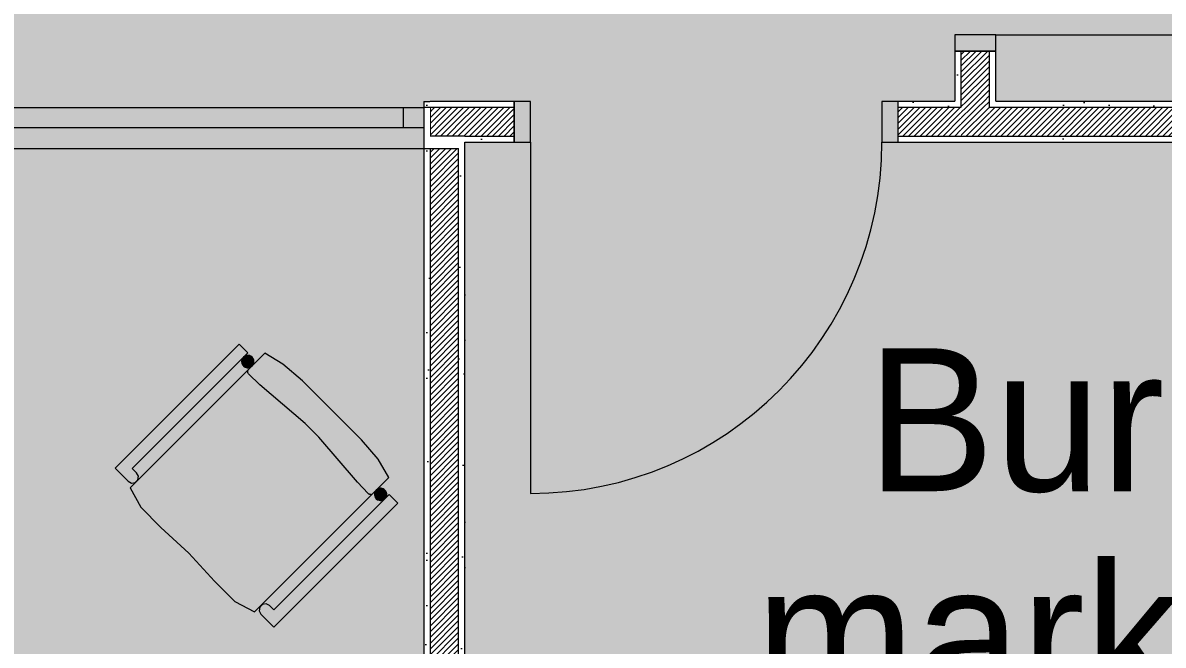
# Model space of a CAD drawing. Header units: millimetres. Extents: x 141848 to 1648660, y -465012 to -151356.
# Drawn here: x 237564 to 240356, y -259190 to -257666 of the extents above; entities that cross this region are included whole.
import ezdxf

# ---------------------------------------------------------------- set-up
doc = ezdxf.new("R2010")
doc.units = ezdxf.units.MM
doc.header["$MEASUREMENT"] = 0
doc.linetypes.add('Wipeout_Contour', pattern=[1000, 0, -1000])
for name, color, linetype in [('Cotations - 1_100', 7, 'Continuous'), ('Fenêtres ARCHICAD', 7, 'Continuous'), ('Hachure', 7, 'Continuous'), ('Portes ARCHICAD', 7, 'Continuous'), ('Sols_ Dalles', 7, 'Continuous'), ('Structure - Murs extérieurs', 7, 'Continuous')]:
    doc.layers.add(name, color=color, linetype=linetype)
doc.styles.add('STYLE_GENERE_1', font='')
doc.styles.add('STYLE_GENERE_2', font='')
doc.styles.get('STYLE_GENERE_1').set_extended_font_data('Agency FB')
doc.styles.get('STYLE_GENERE_2').set_extended_font_data('Arial')
doc.dimstyles.new('STYLE_GENERE__1', dxfattribs={"dimtxt": 175, "dimasz": 190, "dimexe": 0.18, "dimexo": 0.0625, "dimgap": 0, "dimtad": 1, "dimlfac": 0.001, "dimzin": 0, "dimdsep": 46, "dimtxsty": 'STYLE_GENERE_2', "dimblk": 'ARROWHEAD_6', "dimblk1": 'ARROWHEAD_6', "dimblk2": 'ARROWHEAD_6', "dimcen": 0.09, "dimse1": 1, "dimse2": 1, "dimclrd": 7, "dimclre": 7, "dimclrt": 7, "dimazin": 0, "dimtfac": 1, "dimtdec": 4, "dimtmove": 0, "dimatfit": 3, "dimfxl": 0, "dimtolj": 1, "dimtzin": 0, "dimarcsym": 0})
pattern_1 = [(45, (0, 0), (-7.0710678, 7.0710678), [])]
pattern_2 = [(45, (0, 175), (-55.684659, 55.684659), [0, -52.5, 0, -78.75]), (110, (175, 175), (74.000794, 26.934086), [0, -38.5, 0, -66.5])]

# ---------------------------------------------------------------- blocks, each defined once
blk = doc.blocks.new('Dalle_16_2', base_point=(219225.5, -253415.6))
at = {"layer": 'Sols_ Dalles', "linetype": 'Continuous', "lineweight": 0, "true_color": 0x3f3f3f}
blk.add_hatch(color=250, dxfattribs=at).paths.add_polyline_path([(219225.5, -253415.6), (219225.5, -261165.6), (244226, -261165.6), (244226, -253415.6), (236076, -253415.6), (236076, -253695.6), (236076, -256475.6), (224561, -256475.6), (224561, -254581.9), (223977.7, -254581.9), (223977.7, -253415.6)])
blk = doc.blocks.new('Dalle_27_2', base_point=(219225.5, -253415.6))
at = {"layer": 'Sols_ Dalles', "linetype": 'Continuous', "lineweight": 0, "true_color": 0x3f3f3f}
h = blk.add_hatch(color=250, dxfattribs=at)
h.paths.add_polyline_path([(219225.5, -253415.6), (219225.5, -261165.6), (244226, -261165.6), (244226, -253415.6), (229651, -253415.6), (229651, -253695.6), (229651, -256195.6), (224841, -256195.6), (224841, -253695.6), (228451, -253695.6), (228451, -253415.6)])
h.paths.add_polyline_path([(229931, -256375.6), (229931, -253695.6), (236076, -253695.6), (236076, -256375.6)], flags=0)
blk = doc.blocks.new('Porte 25_2')
at = {"layer": 'Portes ARCHICAD', "color": 7, "linetype": 'Continuous', "lineweight": 5}
for p, q in [((430, 0), (430, 860)), ((-430, 0), (-470, 0)), ((-470, 0), (-470, -100)), ((-470, 0), (-470, -15)), ((-470, 0), (-470, -15)), ((-430, -100), (-430, 0)), ((470, 0), (430, 0)), ((430, 0), (430, -100)), ((470, -100), (470, 0)), ((470, 0), (470, -15)), ((470, 0), (470, -15)), ((-470, -15), (-470, -85)), ((-470, -15), (-470, -85)), ((470, -15), (470, -85)), ((470, -15), (470, -85)), ((-470, -85), (-470, -100)), ((-470, -85), (-470, -100)), ((-470, -100), (-430, -100)), ((430, -100), (470, -100)), ((470, -85), (470, -100)), ((470, -85), (470, -100))]:
    blk.add_line(p, q, dxfattribs=at)
blk.add_arc((430, 0), 860, 90, 180, dxfattribs=at)
blk = doc.blocks.new('Mur_74_2', base_point=(239861, -257873.3))
at = {"color": 254, "linetype": 'Wipeout_Contour', "lineweight": 0, "ltscale": 1408800.142736856}
blk.add_wipeout([(239861, -257873.3), (239931, -257873.3), (239931, -257858.3), (239861, -257858.3)], dxfattribs=at).dxf.layer = 'Structure - Murs extérieurs'
at = {"layer": 'Structure - Murs extérieurs', "linetype": 'Continuous', "lineweight": 5, "true_color": 0x5f5f5f}
h = blk.add_hatch(dxfattribs=at)
h.set_pattern_fill('Briques_terre_cuite__int_94', color=251, style=0, pattern_type=2)
h.set_pattern_definition(pattern_1)
h.paths.add_polyline_path([(239861, -257873.3), (239931, -257873.3), (239931, -257858.3), (239861, -257858.3)])
at = {"color": 254, "linetype": 'Wipeout_Contour', "lineweight": 0, "ltscale": 1408482.163086703}
blk.add_wipeout([(239846, -257858.3), (239861, -257858.3), (239861, -257735.2), (239846, -257735.2)], dxfattribs=at).dxf.layer = 'Structure - Murs extérieurs'
at = {"color": 254, "linetype": 'Wipeout_Contour', "lineweight": 0, "ltscale": 1408713.782500065}
blk.add_wipeout([(239931, -257735.2), (239931, -257858.3), (239946, -257858.3), (239946, -257735.2)], dxfattribs=at).dxf.layer = 'Structure - Murs extérieurs'
at = {"layer": 'Structure - Murs extérieurs', "linetype": 'Continuous', "lineweight": 5, "true_color": 0x5f5f5f}
h = blk.add_hatch(dxfattribs=at)
h.set_pattern_fill('Enduit_0002', color=251, style=0, pattern_type=2)
h.set_pattern_definition(pattern_2)
h.paths.add_polyline_path([(239846, -257858.3), (239861, -257858.3), (239861, -257735.2), (239846, -257735.2)])
h = blk.add_hatch(dxfattribs=at)
h.set_pattern_fill('Enduit_0002', color=251, style=0, pattern_type=2)
h.set_pattern_definition(pattern_2)
h.paths.add_polyline_path([(239931, -257735.2), (239931, -257858.3), (239946, -257858.3), (239946, -257735.2)])
at = {"layer": 'Structure - Murs extérieurs', "color": 7, "linetype": 'Continuous', "lineweight": 5, "flags": 128}
for points in [[(239846, -257735.2), (239846, -257858.3)], [(239946, -257858.3), (239946, -257735.2)]]:
    blk.add_lwpolyline(points, dxfattribs=at)
at = {"color": 254, "linetype": 'Wipeout_Contour', "lineweight": 0, "ltscale": 1408597.970913411}
blk.add_wipeout([(239861, -257735.2), (239861, -257858.3), (239931, -257858.3), (239931, -257735.2)], dxfattribs=at).dxf.layer = 'Structure - Murs extérieurs'
at = {"layer": 'Structure - Murs extérieurs', "linetype": 'Continuous', "lineweight": 5, "true_color": 0x5f5f5f}
h = blk.add_hatch(dxfattribs=at)
h.set_pattern_fill('Briques_terre_cuite__int_94', color=251, style=0, pattern_type=2)
h.set_pattern_definition(pattern_1)
h.paths.add_polyline_path([(239861, -257735.2), (239861, -257858.3), (239931, -257858.3), (239931, -257735.2)])
at = {"layer": 'Structure - Murs extérieurs', "color": 7, "linetype": 'Continuous', "lineweight": 5}
for p, q in [((239861, -257735.2), (239846, -257735.2)), ((239861, -257735.2), (239861, -257858.3)), ((239931, -257735.2), (239861, -257735.2)), ((239931, -257858.3), (239931, -257735.2)), ((239946, -257735.2), (239931, -257735.2)), ((239861, -257858.3), (239861, -257873.3)), ((239931, -257873.3), (239931, -257858.3))]:
    blk.add_line(p, q, dxfattribs=at)
at = {"layer": 'Portes ARCHICAD', "color": 7, "linetype": 'Continuous', "lineweight": 5, "zscale": 1000, "rotation": 270}
blk.add_blockref('Porte 25_2', (239946, -257265.2), dxfattribs=at)
blk = doc.blocks.new('Mur_76_2', base_point=(238561, -261165.6))
at = {"color": 254, "linetype": 'Wipeout_Contour', "lineweight": 0, "ltscale": 1053859.836539459}
blk.add_wipeout([(238561, -257858.3), (238546, -257858.3), (238561, -257873.3)], dxfattribs=at).dxf.layer = 'Structure - Murs extérieurs'
at = {"color": 254, "linetype": 'Wipeout_Contour', "lineweight": 0, "ltscale": 1054220.188647456}
blk.add_wipeout([(238646, -257943.3), (238631, -257943.3), (238646, -257958.3)], dxfattribs=at).dxf.layer = 'Structure - Murs extérieurs'
at = {"color": 254, "linetype": 'Wipeout_Contour', "lineweight": 0, "ltscale": 1409751.104208136}
blk.add_wipeout([(238546, -257973.3), (238546, -260885.6), (238561, -260885.6), (238561, -257973.3)], dxfattribs=at).dxf.layer = 'Structure - Murs extérieurs'
at = {"layer": 'Structure - Murs extérieurs', "linetype": 'Continuous', "lineweight": 5, "true_color": 0x5f5f5f}
h = blk.add_hatch(dxfattribs=at)
h.set_pattern_fill('Enduit_0002', color=251, style=0, pattern_type=2)
h.set_pattern_definition(pattern_2)
h.paths.add_polyline_path([(238561, -257858.3), (238546, -257858.3), (238561, -257873.3)])
h = blk.add_hatch(dxfattribs=at)
h.set_pattern_fill('Enduit_0002', color=251, style=0, pattern_type=2)
h.set_pattern_definition(pattern_2)
h.paths.add_polyline_path([(238646, -257943.3), (238631, -257943.3), (238646, -257958.3)])
h = blk.add_hatch(dxfattribs=at)
h.set_pattern_fill('Enduit_0002', color=251, style=0, pattern_type=2)
h.set_pattern_definition(pattern_2)
h.paths.add_polyline_path([(238546, -257973.3), (238546, -260885.6), (238561, -260885.6), (238561, -257973.3)])
at = {"layer": 'Structure - Murs extérieurs', "color": 7, "linetype": 'Continuous', "lineweight": 5, "flags": 128}
blk.add_lwpolyline([(238546, -257973.3), (238546, -260885.6)], dxfattribs=at)
at = {"color": 254, "linetype": 'Wipeout_Contour', "lineweight": 0, "ltscale": 1054038.504410022}
blk.add_wipeout([(238631, -257873.3), (238561, -257873.3), (238631, -257943.3)], dxfattribs=at).dxf.layer = 'Structure - Murs extérieurs'
at = {"layer": 'Structure - Murs extérieurs', "linetype": 'Continuous', "lineweight": 5, "true_color": 0x5f5f5f}
h = blk.add_hatch(dxfattribs=at)
h.set_pattern_fill('Briques_terre_cuite__int_94', color=251, style=0, pattern_type=2)
h.set_pattern_definition(pattern_1)
h.paths.add_polyline_path([(238631, -257873.3), (238561, -257873.3), (238631, -257943.3)])
at = {"color": 254, "linetype": 'Wipeout_Contour', "lineweight": 0, "ltscale": 1053862.074319253}
blk.add_wipeout([(238561, -257873.3), (238546, -257858.3), (238546, -257873.3)], dxfattribs=at).dxf.layer = 'Structure - Murs extérieurs'
at = {"color": 254, "linetype": 'Wipeout_Contour', "lineweight": 0, "ltscale": 1054222.426146106}
blk.add_wipeout([(238646, -257958.3), (238631, -257943.3), (238631, -257958.3)], dxfattribs=at).dxf.layer = 'Structure - Murs extérieurs'
at = {"layer": 'Structure - Murs extérieurs', "linetype": 'Continuous', "lineweight": 5, "true_color": 0x5f5f5f}
h = blk.add_hatch(dxfattribs=at)
h.set_pattern_fill('Enduit_0002', color=251, style=0, pattern_type=2)
h.set_pattern_definition(pattern_2)
h.paths.add_polyline_path([(238561, -257873.3), (238546, -257858.3), (238546, -257873.3)])
h = blk.add_hatch(dxfattribs=at)
h.set_pattern_fill('Enduit_0002', color=251, style=0, pattern_type=2)
h.set_pattern_definition(pattern_2)
h.paths.add_polyline_path([(238646, -257958.3), (238631, -257943.3), (238631, -257958.3)])
at = {"layer": 'Structure - Murs extérieurs', "color": 7, "linetype": 'Continuous', "lineweight": 5, "flags": 128}
for points in [[(238546, -257858.3), (238561, -257858.3)], [(238546, -257858.3), (238546, -257873.3)]]:
    blk.add_lwpolyline(points, dxfattribs=at)
at = {"color": 254, "linetype": 'Wipeout_Contour', "lineweight": 0, "ltscale": 1054043.765194683}
blk.add_wipeout([(238631, -257943.3), (238561, -257873.3), (238561, -257943.3)], dxfattribs=at).dxf.layer = 'Structure - Murs extérieurs'
at = {"color": 254, "linetype": 'Wipeout_Contour', "lineweight": 0, "ltscale": 1409959.241258162}
blk.add_wipeout([(238631, -257958.3), (238631, -260885.6), (238646, -260885.6), (238646, -257958.3)], dxfattribs=at).dxf.layer = 'Structure - Murs extérieurs'
at = {"layer": 'Structure - Murs extérieurs', "linetype": 'Continuous', "lineweight": 5, "true_color": 0x5f5f5f}
h = blk.add_hatch(dxfattribs=at)
h.set_pattern_fill('Briques_terre_cuite__int_94', color=251, style=0, pattern_type=2)
h.set_pattern_definition(pattern_1)
h.paths.add_polyline_path([(238631, -257943.3), (238561, -257873.3), (238561, -257943.3)])
h = blk.add_hatch(dxfattribs=at)
h.set_pattern_fill('Enduit_0002', color=251, style=0, pattern_type=2)
h.set_pattern_definition(pattern_2)
h.paths.add_polyline_path([(238631, -257958.3), (238631, -260885.6), (238646, -260885.6), (238646, -257958.3)])
at = {"layer": 'Structure - Murs extérieurs', "color": 7, "linetype": 'Continuous', "lineweight": 5}
for p, q in [((238561, -257873.3), (238546, -257873.3)), ((238631, -257873.3), (238561, -257873.3)), ((238561, -257873.3), (238561, -257943.3)), ((238631, -257943.3), (238561, -257943.3)), ((238646, -257943.3), (238631, -257943.3))]:
    blk.add_line(p, q, dxfattribs=at)
at = {"layer": 'Structure - Murs extérieurs', "color": 7, "linetype": 'Continuous', "lineweight": 5, "flags": 128}
blk.add_lwpolyline([(238646, -260885.6), (238646, -257958.3)], dxfattribs=at)
at = {"color": 254, "linetype": 'Wipeout_Contour', "lineweight": 0, "ltscale": 1409866.181902506}
blk.add_wipeout([(238561, -257973.3), (238561, -260885.6), (238631, -260885.6), (238631, -257973.3)], dxfattribs=at).dxf.layer = 'Structure - Murs extérieurs'
at = {"layer": 'Structure - Murs extérieurs', "linetype": 'Continuous', "lineweight": 5, "true_color": 0x5f5f5f}
h = blk.add_hatch(dxfattribs=at)
h.set_pattern_fill('Briques_terre_cuite__int_94', color=251, style=0, pattern_type=2)
h.set_pattern_definition(pattern_1)
h.paths.add_polyline_path([(238561, -257973.3), (238561, -260885.6), (238631, -260885.6), (238631, -257973.3)])
at = {"layer": 'Structure - Murs extérieurs', "color": 7, "linetype": 'Continuous', "lineweight": 5}
for p, q in [((238546, -257973.3), (238561, -257973.3)), ((238561, -257973.3), (238631, -257973.3)), ((238561, -257973.3), (238561, -260885.6)), ((238631, -260885.6), (238631, -257973.3))]:
    blk.add_line(p, q, dxfattribs=at)
blk = doc.blocks.new('Fenêtre 25_5')
at = {"layer": 'Fenêtres ARCHICAD', "color": 7, "linetype": 'Continuous', "lineweight": 5}
for p, q in [((-2297.6, 0), (2297.6, 0)), ((-2247.6, 0), (2247.6, 0)), ((2247.6, -50), (2247.6, 0)), ((2247.6, 0), (2297.6, 0)), ((2297.6, 0), (2297.6, -50)), ((2297.6, 0), (2297.6, -50)), ((2247.6, -50), (-2247.6, -50)), ((2297.6, -50), (2247.6, -50)), ((2297.6, -50), (2297.6, -100)), ((-2297.6, -100), (2297.6, -100))]:
    blk.add_line(p, q, dxfattribs=at)
blk = doc.blocks.new('Mur_83_2', base_point=(232861, -257973.3))
at = {"color": 254, "linetype": 'Wipeout_Contour', "lineweight": 0, "ltscale": 1405316.789738162}
blk.add_wipeout([(238561, -257973.3), (238561, -257873.3), (238546, -257873.3), (238546, -257973.3)], dxfattribs=at).dxf.layer = 'Structure - Murs extérieurs'
at = {"layer": 'Structure - Murs extérieurs', "color": 7, "linetype": 'Continuous', "lineweight": 5}
for p, q in [((238561, -257873.3), (238546, -257873.3)), ((238546, -257873.3), (238546, -257923.3)), ((238546, -257923.3), (238546, -257973.3))]:
    blk.add_line(p, q, dxfattribs=at)
at = {"layer": 'Fenêtres ARCHICAD', "color": 7, "linetype": 'Continuous', "lineweight": 5, "zscale": 1000}
blk.add_blockref('Fenêtre 25_5', (236248.4, -257873.3), dxfattribs=at)
at = {"color": 254, "linetype": 'Wipeout_Contour', "lineweight": 0, "ltscale": 1405534.997119964}
blk.add_wipeout([(238631, -257973.3), (238631, -257943.3), (238561, -257943.3), (238561, -257973.3)], dxfattribs=at).dxf.layer = 'Structure - Murs extérieurs'
at = {"layer": 'Structure - Murs extérieurs', "color": 7, "linetype": 'Continuous', "lineweight": 5}
for p, q in [((238631, -257943.3), (238561, -257943.3)), ((238546, -257973.3), (238561, -257973.3)), ((238561, -257973.3), (238631, -257973.3))]:
    blk.add_line(p, q, dxfattribs=at)
blk = doc.blocks.new('Mur_85_2', base_point=(238561, -257873.3))
at = {"color": 254, "linetype": 'Wipeout_Contour', "lineweight": 0, "ltscale": 1405448.705371477}
blk.add_wipeout([(238561, -257858.3), (238561, -257873.3), (238767.4, -257873.3), (238767.4, -257858.3)], dxfattribs=at).dxf.layer = 'Structure - Murs extérieurs'
at = {"color": 254, "linetype": 'Wipeout_Contour', "lineweight": 0, "ltscale": 1408684.351523113}
blk.add_wipeout([(239846, -257873.3), (239861, -257873.3), (239861, -257858.3), (239846, -257858.3)], dxfattribs=at).dxf.layer = 'Structure - Murs extérieurs'
at = {"color": 254, "linetype": 'Wipeout_Contour', "lineweight": 0, "ltscale": 1414410.231899061}
blk.add_wipeout([(239946, -257873.3), (243946, -257873.3), (243946, -257858.3), (239946, -257858.3)], dxfattribs=at).dxf.layer = 'Structure - Murs extérieurs'
at = {"color": 254, "linetype": 'Wipeout_Contour', "lineweight": 0, "ltscale": 1405813.688145298}
blk.add_wipeout([(238767.4, -257943.3), (238646, -257943.3), (238646, -257958.3), (238767.4, -257958.3)], dxfattribs=at).dxf.layer = 'Structure - Murs extérieurs'
at = {"color": 254, "linetype": 'Wipeout_Contour', "lineweight": 0, "ltscale": 1414333.266618746}
blk.add_wipeout([(243946, -257943.3), (239707.4, -257943.3), (239707.4, -257958.3), (243946, -257958.3)], dxfattribs=at).dxf.layer = 'Structure - Murs extérieurs'
at = {"layer": 'Structure - Murs extérieurs', "linetype": 'Continuous', "lineweight": 5, "true_color": 0x5f5f5f}
h = blk.add_hatch(dxfattribs=at)
h.set_pattern_fill('Enduit_0002', color=251, style=0, pattern_type=2)
h.set_pattern_definition(pattern_2)
h.paths.add_polyline_path([(238561, -257858.3), (238561, -257873.3), (238767.4, -257873.3), (238767.4, -257858.3)])
h = blk.add_hatch(dxfattribs=at)
h.set_pattern_fill('Enduit_0002', color=251, style=0, pattern_type=2)
h.set_pattern_definition(pattern_2)
h.paths.add_polyline_path([(239846, -257873.3), (239861, -257873.3), (239861, -257858.3), (239846, -257858.3)])
h = blk.add_hatch(dxfattribs=at)
h.set_pattern_fill('Enduit_0002', color=251, style=0, pattern_type=2)
h.set_pattern_definition(pattern_2)
h.paths.add_polyline_path([(239946, -257873.3), (243946, -257873.3), (243946, -257858.3), (239946, -257858.3)])
h = blk.add_hatch(dxfattribs=at)
h.set_pattern_fill('Enduit_0002', color=251, style=0, pattern_type=2)
h.set_pattern_definition(pattern_2)
h.paths.add_polyline_path([(238767.4, -257943.3), (238646, -257943.3), (238646, -257958.3), (238767.4, -257958.3)])
h = blk.add_hatch(dxfattribs=at)
h.set_pattern_fill('Enduit_0002', color=251, style=0, pattern_type=2)
h.set_pattern_definition(pattern_2)
h.paths.add_polyline_path([(243946, -257943.3), (239707.4, -257943.3), (239707.4, -257958.3), (243946, -257958.3)])
at = {"layer": 'Structure - Murs extérieurs', "color": 7, "linetype": 'Continuous', "lineweight": 5, "flags": 128}
for points in [[(238767.4, -257858.3), (238561, -257858.3)], [(238646, -257958.3), (238767.4, -257958.3)], [(239707.4, -257958.3), (243946, -257958.3)]]:
    blk.add_lwpolyline(points, dxfattribs=at)
at = {"color": 254, "linetype": 'Wipeout_Contour', "lineweight": 0, "ltscale": 1408475.154816396}
blk.add_wipeout([(239707.4, -257858.3), (239707.4, -257873.3), (239846, -257873.3), (239846, -257858.3)], dxfattribs=at).dxf.layer = 'Structure - Murs extérieurs'
at = {"color": 254, "linetype": 'Wipeout_Contour', "lineweight": 0, "ltscale": 1408915.937675986}
blk.add_wipeout([(239931, -257873.3), (239946, -257873.3), (239946, -257858.3), (239931, -257858.3)], dxfattribs=at).dxf.layer = 'Structure - Murs extérieurs'
at = {"color": 254, "linetype": 'Wipeout_Contour', "lineweight": 0, "ltscale": 1405668.549218551}
blk.add_wipeout([(238631, -257943.3), (238767.4, -257943.3), (238767.4, -257873.3), (238631, -257873.3)], dxfattribs=at).dxf.layer = 'Structure - Murs extérieurs'
at = {"layer": 'Structure - Murs extérieurs', "linetype": 'Continuous', "lineweight": 5, "true_color": 0x5f5f5f}
h = blk.add_hatch(dxfattribs=at)
h.set_pattern_fill('Enduit_0002', color=251, style=0, pattern_type=2)
h.set_pattern_definition(pattern_2)
h.paths.add_polyline_path([(239707.4, -257858.3), (239707.4, -257873.3), (239846, -257873.3), (239846, -257858.3)])
h = blk.add_hatch(dxfattribs=at)
h.set_pattern_fill('Enduit_0002', color=251, style=0, pattern_type=2)
h.set_pattern_definition(pattern_2)
h.paths.add_polyline_path([(239931, -257873.3), (239946, -257873.3), (239946, -257858.3), (239931, -257858.3)])
h = blk.add_hatch(dxfattribs=at)
h.set_pattern_fill('Briques_terre_cuite__int_94', color=251, style=0, pattern_type=2)
h.set_pattern_definition(pattern_1)
h.paths.add_polyline_path([(238631, -257943.3), (238767.4, -257943.3), (238767.4, -257873.3), (238631, -257873.3)])
at = {"layer": 'Structure - Murs extérieurs', "color": 7, "linetype": 'Continuous', "lineweight": 5}
for p, q in [((238767.4, -257873.3), (238767.4, -257858.3)), ((238631, -257873.3), (238561, -257873.3)), ((238767.4, -257873.3), (238631, -257873.3)), ((238767.4, -257943.3), (238767.4, -257873.3)), ((238646, -257943.3), (238631, -257943.3)), ((238646, -257943.3), (238767.4, -257943.3)), ((238767.4, -257958.3), (238767.4, -257943.3))]:
    blk.add_line(p, q, dxfattribs=at)
at = {"layer": 'Structure - Murs extérieurs', "color": 7, "linetype": 'Continuous', "lineweight": 5, "flags": 128}
for points in [[(239846, -257858.3), (239707.4, -257858.3)], [(243946, -257858.3), (239946, -257858.3)]]:
    blk.add_lwpolyline(points, dxfattribs=at)
at = {"color": 254, "linetype": 'Wipeout_Contour', "lineweight": 0, "ltscale": 1414513.780556399}
blk.add_wipeout([(239931, -257943.3), (243946, -257943.3), (243946, -257873.3), (239931, -257873.3)], dxfattribs=at).dxf.layer = 'Structure - Murs extérieurs'
at = {"layer": 'Structure - Murs extérieurs', "linetype": 'Continuous', "lineweight": 5, "true_color": 0x5f5f5f}
h = blk.add_hatch(dxfattribs=at)
h.set_pattern_fill('Briques_terre_cuite__int_94', color=251, style=0, pattern_type=2)
h.set_pattern_definition(pattern_1)
h.paths.add_polyline_path([(239931, -257943.3), (243946, -257943.3), (243946, -257873.3), (239931, -257873.3)])
at = {"color": 254, "linetype": 'Wipeout_Contour', "lineweight": 0, "ltscale": 1408924.617367275}
blk.add_wipeout([(239861, -257943.3), (239931, -257943.3), (239931, -257873.3), (239861, -257873.3)], dxfattribs=at).dxf.layer = 'Structure - Murs extérieurs'
at = {"layer": 'Structure - Murs extérieurs', "linetype": 'Continuous', "lineweight": 5, "true_color": 0x5f5f5f}
h = blk.add_hatch(dxfattribs=at)
h.set_pattern_fill('Briques_terre_cuite__int_94', color=251, style=0, pattern_type=2)
h.set_pattern_definition(pattern_1)
h.paths.add_polyline_path([(239861, -257943.3), (239931, -257943.3), (239931, -257873.3), (239861, -257873.3)])
at = {"layer": 'Structure - Murs extérieurs', "color": 7, "linetype": 'Continuous', "lineweight": 5}
for p, q in [((239931, -257873.3), (239931, -257858.3)), ((243946, -257873.3), (239931, -257873.3)), ((239931, -257943.3), (243946, -257943.3))]:
    blk.add_line(p, q, dxfattribs=at)
at = {"color": 254, "linetype": 'Wipeout_Contour', "lineweight": 0, "ltscale": 1408620.088543534}
blk.add_wipeout([(239707.4, -257943.3), (239861, -257943.3), (239861, -257873.3), (239707.4, -257873.3)], dxfattribs=at).dxf.layer = 'Structure - Murs extérieurs'
at = {"layer": 'Structure - Murs extérieurs', "linetype": 'Continuous', "lineweight": 5, "true_color": 0x5f5f5f}
h = blk.add_hatch(dxfattribs=at)
h.set_pattern_fill('Briques_terre_cuite__int_94', color=251, style=0, pattern_type=2)
h.set_pattern_definition(pattern_1)
h.paths.add_polyline_path([(239707.4, -257943.3), (239861, -257943.3), (239861, -257873.3), (239707.4, -257873.3)])
at = {"layer": 'Structure - Murs extérieurs', "color": 7, "linetype": 'Continuous', "lineweight": 5}
for p, q in [((239707.4, -257873.3), (239707.4, -257858.3)), ((239861, -257858.3), (239861, -257873.3)), ((239861, -257873.3), (239707.4, -257873.3)), ((239707.4, -257943.3), (239707.4, -257873.3)), ((239707.4, -257943.3), (239861, -257943.3)), ((239707.4, -257958.3), (239707.4, -257943.3)), ((239861, -257943.3), (239931, -257943.3))]:
    blk.add_line(p, q, dxfattribs=at)
at = {"layer": 'Portes ARCHICAD', "color": 7, "linetype": 'Continuous', "lineweight": 5, "zscale": 1000, "rotation": 180}
blk.add_blockref('Porte 25_2', (239237.4, -257958.3), dxfattribs=at)
blk = doc.blocks.new('Chaise 4 25')
at = {"linetype": 'Continuous', "lineweight": 0, "true_color": 0xffffff}
for points in [[(60, 16.5), (111.9, 1.2), (182, 0.9), (275, 5.1), (368, 0.9), (438.1, 1.2), (490, 16.5), (490, 482.3), (439.7, 494.9), (377, 500), (275, 500), (173, 500), (110.3, 494.9), (60, 482.3)], [(0, 24.4), (45, 24.4), (53.8, 26.8), (59.3, 34.3), (59.3, 43.5), (53.8, 51), (45, 53.9), (30, 53.9), (30, 453.7), (0, 453.7)], [(45, 453.7), (42.4, 453.5), (39.9, 452.8), (37.5, 451.7), (35.4, 450.2), (33.5, 448.4), (32, 446.2), (30.9, 443.9), (30.2, 441.3), (30, 438.7), (30.2, 436.1), (30.9, 433.6), (32, 431.2), (33.5, 429.1), (35.4, 427.2), (37.5, 425.7), (39.9, 424.6), (42.4, 424), (45, 423.7), (47.6, 424), (50.1, 424.6), (52.5, 425.7), (54.6, 427.2), (56.5, 429.1), (58, 431.2), (59.1, 433.6), (59.8, 436.1), (60, 438.7), (59.8, 441.3), (59.1, 443.9), (58, 446.2), (56.5, 448.4), (54.6, 450.2), (52.5, 451.7), (50.1, 452.8), (47.6, 453.5)], [(505, 453.7), (502.4, 453.5), (499.9, 452.8), (497.5, 451.7), (495.4, 450.2), (493.5, 448.4), (492, 446.2), (490.9, 443.9), (490.2, 441.3), (490, 438.7), (490.2, 436.1), (490.9, 433.6), (492, 431.2), (493.5, 429.1), (495.4, 427.2), (497.5, 425.7), (499.9, 424.6), (502.4, 424), (505, 423.7), (507.6, 424), (510.1, 424.6), (512.5, 425.7), (514.6, 427.2), (516.5, 429.1), (518, 431.2), (519.1, 433.6), (519.8, 436.1), (520, 438.7), (519.8, 441.3), (519.1, 443.9), (518, 446.2), (516.5, 448.4), (514.6, 450.2), (512.5, 451.7), (510.1, 452.8), (507.6, 453.5)], [(520, 53.9), (505, 53.9), (496.2, 51), (490.7, 43.5), (490.7, 34.3), (496.2, 26.8), (505, 24.4), (550, 24.4), (550, 453.7), (520, 453.7)]]:
    blk.add_hatch(color=7, dxfattribs=at).paths.add_polyline_path(points)
at = {"color": 253, "linetype": 'Continuous', "lineweight": 5, "true_color": 0x9f9f9f}
for p, q in [((110.3, 494.9), (60, 482.3)), ((60, 482.3), (60, 16.5)), ((173, 500), (110.3, 494.9)), ((275, 500), (173, 500)), ((377, 500), (275, 500)), ((439.7, 494.9), (377, 500)), ((490, 482.3), (439.7, 494.9)), ((490, 16.5), (490, 482.3)), ((30, 453.7), (0, 453.7)), ((0, 453.7), (0, 24.4)), ((30, 53.9), (30, 453.7)), ((550, 453.7), (520, 453.7)), ((520, 453.7), (520, 53.9)), ((550, 24.4), (550, 453.7)), ((60.2, 424.7), (60, 426)), ((60.7, 423.3), (60.2, 424.7)), ((61.4, 422.1), (60.7, 423.3)), ((62.3, 421.1), (61.4, 422.1)), ((63.4, 420.2), (62.3, 421.1)), ((64.6, 419.5), (63.4, 420.2)), ((65.9, 419), (64.6, 419.5)), ((67.3, 418.7), (65.9, 419)), ((106, 419.7), (68, 418.7)), ((251.5, 430.7), (106, 419.7)), ((298.5, 430.7), (251.5, 430.7)), ((444, 419.7), (298.5, 430.7)), ((482, 418.7), (444, 419.7)), ((484.1, 419), (482.7, 418.7)), ((485.4, 419.5), (484.1, 419)), ((486.6, 420.2), (485.4, 419.5)), ((487.7, 421.1), (486.6, 420.2)), ((488.6, 422.1), (487.7, 421.1)), ((489.3, 423.3), (488.6, 422.1)), ((68, 418.7), (67.3, 418.7)), ((482.7, 418.7), (482, 418.7)), ((45, 53.9), (30, 53.9)), ((53.8, 51), (45, 53.9)), ((59.3, 43.5), (53.8, 51)), ((53.8, 26.8), (59.3, 34.3)), ((59.3, 34.3), (59.3, 43.5)), ((496.2, 51), (490.7, 43.5)), ((490.7, 43.5), (490.7, 34.3)), ((490.7, 34.3), (496.2, 26.8)), ((505, 53.9), (496.2, 51)), ((520, 53.9), (505, 53.9)), ((0, 24.4), (45, 24.4)), ((45, 24.4), (53.8, 26.8)), ((60, 16.5), (111.9, 1.2)), ((111.9, 1.2), (182, 0.9)), ((182, 0.9), (275, 5.1)), ((275, 5.1), (368, 0.9)), ((368, 0.9), (438.1, 1.2)), ((438.1, 1.2), (490, 16.5)), ((496.2, 26.8), (505, 24.4)), ((505, 24.4), (550, 24.4))]:
    blk.add_line(p, q, dxfattribs=at)
at = {"color": 253, "linetype": 'Continuous', "lineweight": 5, "true_color": 0x9f9f9f, "flags": 128}
for points in [[(60, 16.5), (111.9, 1.2), (182, 0.9), (275, 5.1), (368, 0.9), (438.1, 1.2), (490, 16.5), (490, 482.3), (439.7, 494.9), (377, 500), (275, 500), (173, 500), (110.3, 494.9), (60, 482.3)], [(0, 24.4), (45, 24.4), (53.8, 26.8), (59.3, 34.3), (59.3, 43.5), (53.8, 51), (45, 53.9), (30, 53.9), (30, 453.7), (0, 453.7)], [(45, 453.7), (42.4, 453.5), (39.9, 452.8), (37.5, 451.7), (35.4, 450.2), (33.5, 448.4), (32, 446.2), (30.9, 443.9), (30.2, 441.3), (30, 438.7), (30.2, 436.1), (30.9, 433.6), (32, 431.2), (33.5, 429.1), (35.4, 427.2), (37.5, 425.7), (39.9, 424.6), (42.4, 424), (45, 423.7), (47.6, 424), (50.1, 424.6), (52.5, 425.7), (54.6, 427.2), (56.5, 429.1), (58, 431.2), (59.1, 433.6), (59.8, 436.1), (60, 438.7), (59.8, 441.3), (59.1, 443.9), (58, 446.2), (56.5, 448.4), (54.6, 450.2), (52.5, 451.7), (50.1, 452.8), (47.6, 453.5)], [(505, 453.7), (502.4, 453.5), (499.9, 452.8), (497.5, 451.7), (495.4, 450.2), (493.5, 448.4), (492, 446.2), (490.9, 443.9), (490.2, 441.3), (490, 438.7), (490.2, 436.1), (490.9, 433.6), (492, 431.2), (493.5, 429.1), (495.4, 427.2), (497.5, 425.7), (499.9, 424.6), (502.4, 424), (505, 423.7), (507.6, 424), (510.1, 424.6), (512.5, 425.7), (514.6, 427.2), (516.5, 429.1), (518, 431.2), (519.1, 433.6), (519.8, 436.1), (520, 438.7), (519.8, 441.3), (519.1, 443.9), (518, 446.2), (516.5, 448.4), (514.6, 450.2), (512.5, 451.7), (510.1, 452.8), (507.6, 453.5)], [(520, 53.9), (505, 53.9), (496.2, 51), (490.7, 43.5), (490.7, 34.3), (496.2, 26.8), (505, 24.4), (550, 24.4), (550, 453.7), (520, 453.7)]]:
    blk.add_lwpolyline(points, close=True, dxfattribs=at)
at = {"color": 253, "linetype": 'Continuous', "lineweight": 5, "true_color": 0x9f9f9f}
for centre, start_param, end_param in [((45, 438.7), 4.712389, 7.853982), ((45, 438.7), 1.570796, 4.712389), ((505, 438.7), 4.712389, 7.853982), ((505, 438.7), 1.570796, 4.712389)]:
    blk.add_ellipse(centre, major_axis=(-15, 0), ratio=0.9996, start_param=start_param, end_param=end_param, dxfattribs=at)
blk = doc.blocks.new('*D588')
at = {"layer": 'Cotations - 1_100', "color": 7, "linetype": 'Continuous', "lineweight": 5}
for p, q in [((237413.3, -258073.3), (237213.3, -257873.3)), ((237500.8, -257973.3), (237125.8, -257973.3)), ((237313.3, -260885.6), (237313.3, -257973.3)), ((237213.3, -260785.6), (237413.3, -260985.6)), ((237500.8, -260885.6), (237125.8, -260885.6)), ((237313.3, -261035.6), (237313.3, -260885.6))]:
    blk.add_line(p, q, dxfattribs=at)
at = {"layer": 'Cotations - 1_100', "color": 7, "lineweight": 5, "char_height": 175, "attachment_point": 7, "rotation": 90, "style": 'STYLE_GENERE_2'}
for s, insert in [('\\A1;{\\pql;\\fArial|b0|i0|c0|p38;0,10}', (237278.3, -258538.9)), ('\\A1;{\\pql;\\fArial|b0|i0|c0|p38;2,91}', (237278.3, -259895))]:
    blk.add_mtext(s, dxfattribs=dict(at, insert=insert))
blk = doc.blocks.new('ARROWHEAD_6')
at = {"color": 0, "linetype": 'Continuous', "lineweight": 0}
for p, q in [((-0.5, -0.5), (0.5, 0.5)), ((0, 0), (-1, 0))]:
    blk.add_line(p, q, dxfattribs=at)
blk = doc.blocks.new('*D590')
at = {"layer": 'Cotations - 1_100', "color": 7, "linetype": 'Continuous', "lineweight": 5}
for p, q in [((237413.3, -256210.6), (237213.3, -256010.6)), ((237500.8, -256110.6), (237125.8, -256110.6)), ((237313.3, -257873.3), (237313.3, -256110.6)), ((237213.3, -257773.3), (237413.3, -257973.3)), ((237500.8, -257873.3), (237125.8, -257873.3))]:
    blk.add_line(p, q, dxfattribs=at)
at = {"layer": 'Cotations - 1_100', "color": 7, "lineweight": 5, "char_height": 175, "attachment_point": 7, "rotation": 90, "style": 'STYLE_GENERE_2'}
for s, insert in [('\\A1;{\\pql;\\fArial|b0|i0|c0|p38;0,10}', (237278.3, -256676.2)), ('\\A1;{\\pql;\\fArial|b0|i0|c0|p38;1,76}', (237278.3, -257457.5))]:
    blk.add_mtext(s, dxfattribs=dict(at, insert=insert))
blk = doc.blocks.new('*D595')
at = {"layer": 'Cotations - 1_100', "color": 7, "linetype": 'Continuous', "lineweight": 5}
for p, q in [((242216.3, -258058.3), (242016.3, -257858.3)), ((242303.8, -257958.3), (241928.8, -257958.3)), ((242116.3, -260885.6), (242116.3, -257958.3)), ((242016.3, -260785.6), (242216.3, -260985.6)), ((242303.8, -260885.6), (241928.8, -260885.6)), ((242116.3, -261035.6), (242116.3, -260885.6))]:
    blk.add_line(p, q, dxfattribs=at)
at = {"layer": 'Cotations - 1_100', "color": 7, "lineweight": 5, "char_height": 175, "attachment_point": 7, "rotation": 90, "style": 'STYLE_GENERE_2'}
for s, insert in [('\\A1;{\\pql;\\fArial|b0|i0|c0|p38;0,10}', (242081.3, -258523.9)), ('\\A1;{\\pql;\\fArial|b0|i0|c0|p38;2,93}', (242081.3, -259887.5))]:
    blk.add_mtext(s, dxfattribs=dict(at, insert=insert))

msp = doc.modelspace()

# ---------------------------------------------------------------- block references
at = {"layer": 'Sols_ Dalles', "color": 250, "linetype": 'Continuous', "lineweight": 5, "true_color": 0x1f1f1f}
for name in ['Dalle_16_2', 'Dalle_27_2']:
    msp.add_blockref(name, (219225.542, -253415.571), dxfattribs=at)

# ---------------------------------------------------------------- next in the draw order: block references
at = {"layer": 'Structure - Murs extérieurs', "color": 211, "lineweight": 5, "true_color": 0xfe55ff}
for name, p in [('Mur_74_2', (239861.034, -257873.274)), ('Mur_76_2', (238561.034, -261165.571))]:
    msp.add_blockref(name, p, dxfattribs=at)

# ---------------------------------------------------------------- next in the draw order: block references
at = {"layer": 'Structure - Murs extérieurs', "color": 7, "lineweight": 5}
msp.add_blockref('Mur_83_2', (232861.034, -257973.274), dxfattribs=at)

# ---------------------------------------------------------------- next in the draw order: block references
at = {"color": 253, "linetype": 'Continuous', "lineweight": 5, "true_color": 0x9f9f9f, "zscale": 1000, "rotation": 314.9999999999973}
msp.add_blockref('Chaise 4 25', (237772.862, -258773.826), dxfattribs=at)
at = {"layer": 'Structure - Murs extérieurs', "color": 211, "lineweight": 5, "true_color": 0xfe55ff}
msp.add_blockref('Mur_85_2', (238561.034, -257873.274), dxfattribs=at)

# ---------------------------------------------------------------- next in the draw order: dimensions: what is measured, and where the dimension line sits
at = {"layer": 'Cotations - 1_100', "color": 7, "linetype": 'Continuous', "lineweight": 5}
for base, p1, p2, picture, middle in [((237313.345, -256110.571), (235696.034, -257873.274), (238003.534, -256110.571), '*D590', (237190.845, -257230.23)), ((237313.345, -257973.274), (238546.034, -260885.571), (235746.034, -257973.274), '*D588', (237190.845, -259667.73))]:
    dim = msp.add_linear_dim(base=base, p1=p1, p2=p2, angle=90, dimstyle='STYLE_GENERE__1', dxfattribs=at)
    dim.commit()
    dim.dimension.update_dxf_attribs({"geometry": picture, "text_midpoint": middle, "dimtype": 160, "text_rotation": 90})

# ---------------------------------------------------------------- next in the draw order: texts
at = {"layer": 'Hachure', "color": 250, "linetype": 'Continuous', "lineweight": 5, "true_color": 0x3f3f3f, "insert": (240385.685, -258954.366), "char_height": 350, "attachment_point": 5, "line_spacing_factor": 0.904059, "style": 'STYLE_GENERE_1'}
msp.add_mtext('\\A1;{\\pqc;\\fAgency FB|b0|i0|c0|p34;Bureau \\P\\pqc;\\fAgency FB|b0|i0|c0|p34;marketing}', dxfattribs=at)

# ---------------------------------------------------------------- next in the draw order: dimensions: what is measured, and where the dimension line sits
at = {"layer": 'Cotations - 1_100', "color": 7, "linetype": 'Continuous', "lineweight": 5}
dim = msp.add_linear_dim(base=(242116.302, -257958.274), p1=(231725.788, -260885.571), p2=(241296.034, -257958.274), angle=90, dimstyle='STYLE_GENERE__1', dxfattribs=at)
dim.commit()
dim.dimension.update_dxf_attribs({"geometry": '*D595', "text_midpoint": (241993.802, -259660.23), "dimtype": 160, "text_rotation": 90})

doc.saveas('drawing.dxf')
